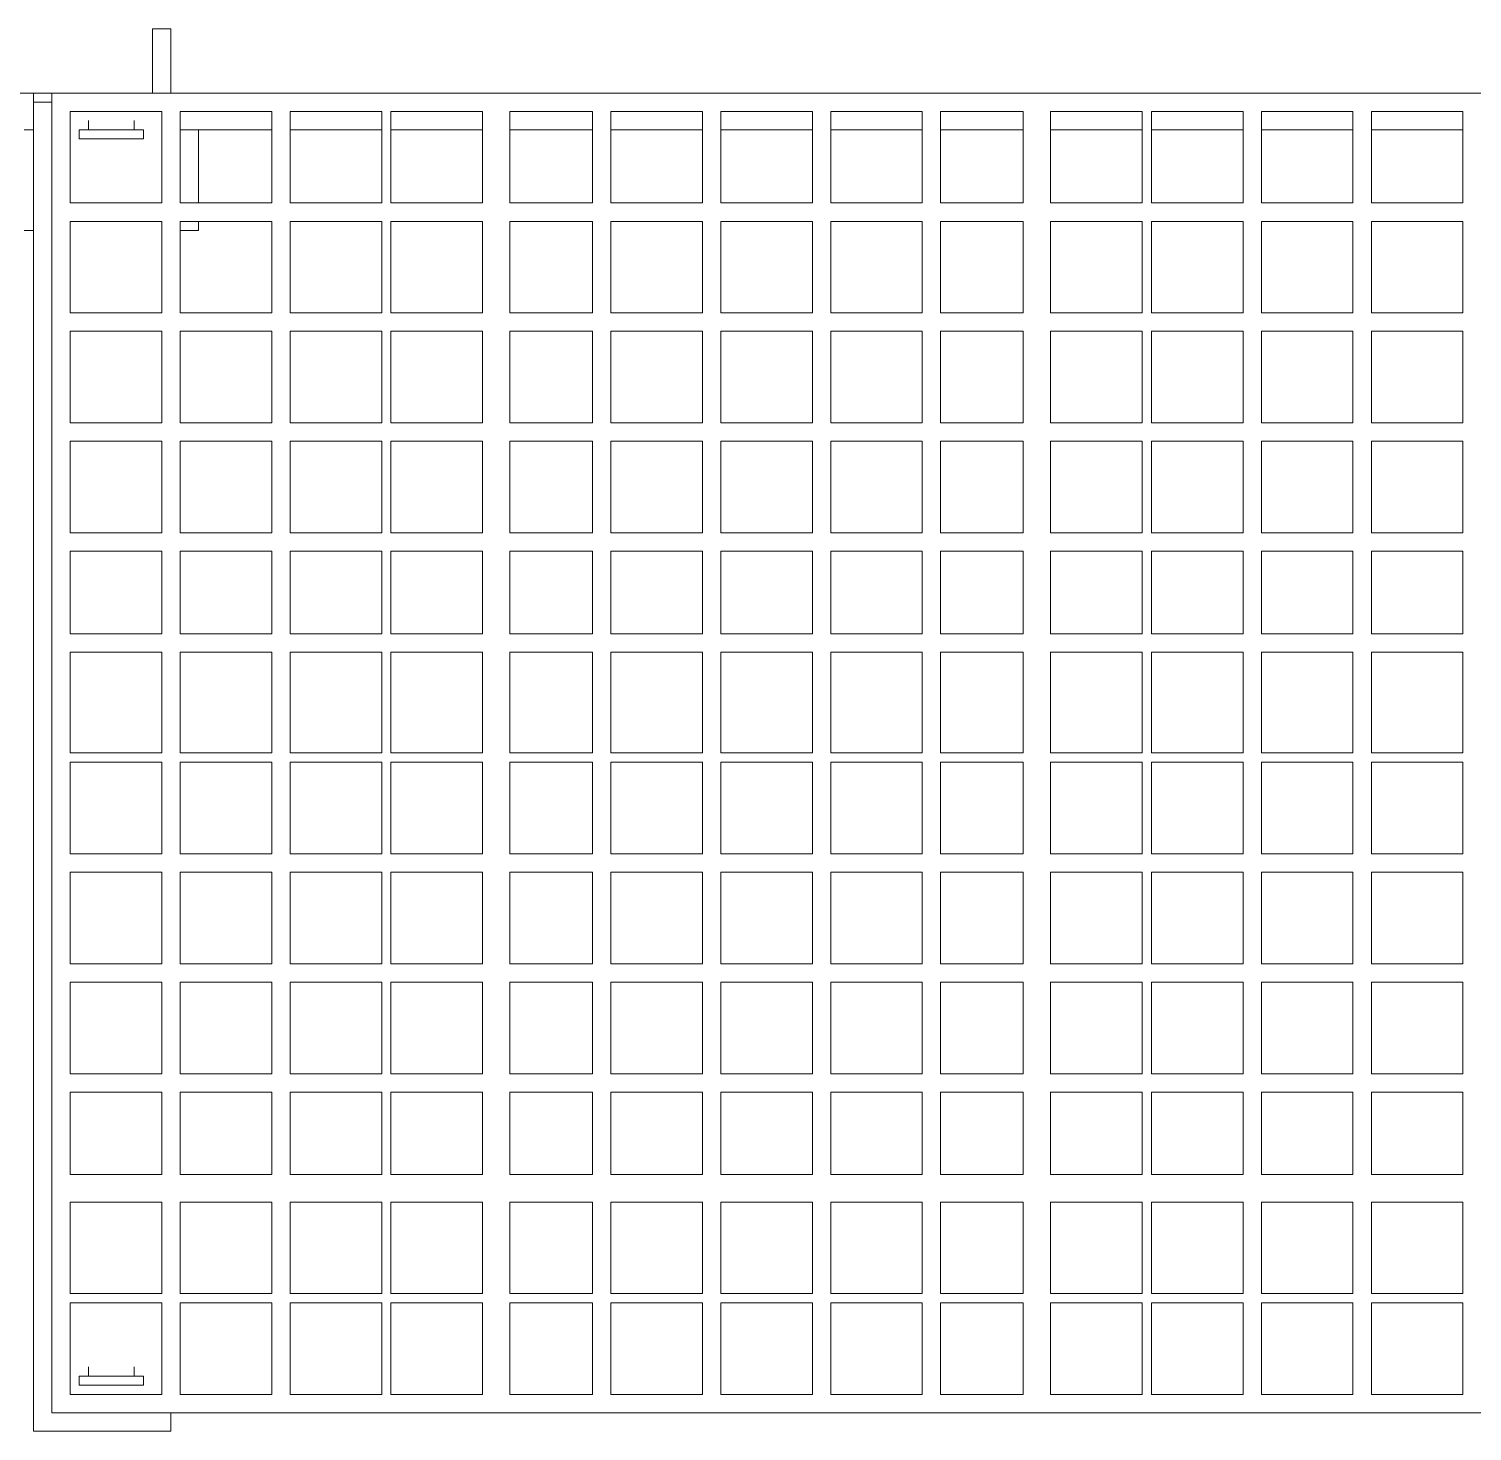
# Model space of a CAD drawing. Header units: metres. Extents: x -13316 to 152404, y -3899 to 30226.
# Drawn here: x 4255.9 to 4306.6, y 848.2 to 897.5 of the extents above; entities that cross this region are included whole.
import ezdxf

# ---------------------------------------------------------------- set-up
doc = ezdxf.new("R2010")
doc.units = ezdxf.units.M
doc.header["$LTSCALE"] = 100
doc.header["$MEASUREMENT"] = 0
doc.layers.get('0').update_dxf_attribs({"color": 9, "lineweight": 9})
doc.layers.add('32-ekipman', color=9, linetype='Continuous', lineweight=9)

# ---------------------------------------------------------------- blocks, each defined once
blk = doc.blocks.new('h')
for points in [[(181887.244, -16206.16), (181882.411, -16206.16)], [(181882.411, -16206.805), (181882.411, -16206.16)], [(181887.244, -16253.197), (181887.244, -16206.16)], [(181886.599, -16206.805), (181825.065, -16206.805)], [(181886.599, -16253.197), (181886.599, -16206.805)], [(181840.207, -16207.449), (181836.986, -16207.449)], [(181836.986, -16207.449), (181836.986, -16210.671)], [(181840.207, -16210.671), (181840.207, -16207.449)], [(181844.073, -16207.449), (181840.852, -16207.449)], [(181840.852, -16207.449), (181840.852, -16210.671)], [(181844.073, -16210.671), (181844.073, -16207.449)], [(181847.939, -16207.449), (181844.718, -16207.449)], [(181844.718, -16207.449), (181844.718, -16210.671)], [(181847.939, -16210.671), (181847.939, -16207.449)], [(181851.483, -16207.449), (181848.261, -16207.449)], [(181848.261, -16207.449), (181848.261, -16210.671)], [(181851.483, -16210.671), (181851.483, -16207.449)], [(181855.349, -16207.449), (181852.45, -16207.449)], [(181852.45, -16207.449), (181852.45, -16210.671)], [(181855.349, -16210.671), (181855.349, -16207.449)], [(181859.215, -16207.449), (181855.993, -16207.449)], [(181855.993, -16207.449), (181855.993, -16210.671)], [(181859.215, -16210.671), (181859.215, -16207.449)], [(181863.081, -16207.449), (181859.859, -16207.449)], [(181859.859, -16207.449), (181859.859, -16210.671)], [(181863.081, -16210.671), (181863.081, -16207.449)], [(181866.947, -16207.449), (181863.725, -16207.449)], [(181863.725, -16207.449), (181863.725, -16210.671)], [(181866.947, -16210.671), (181866.947, -16207.449)], [(181870.491, -16207.449), (181867.591, -16207.449)], [(181867.591, -16207.449), (181867.591, -16210.671)], [(181870.491, -16210.671), (181870.491, -16207.449)], [(181874.679, -16207.449), (181871.457, -16207.449)], [(181871.457, -16207.449), (181871.457, -16210.671)], [(181874.679, -16210.671), (181874.679, -16207.449)], [(181878.223, -16207.449), (181875.001, -16207.449)], [(181875.001, -16207.449), (181875.001, -16210.671)], [(181878.223, -16210.671), (181878.223, -16207.449)], [(181882.089, -16207.449), (181878.867, -16207.449)], [(181878.867, -16207.449), (181878.867, -16210.671)], [(181882.089, -16210.671), (181882.089, -16207.449)], [(181885.955, -16207.449), (181882.733, -16207.449)], [(181882.733, -16207.449), (181882.733, -16210.671)], [(181885.955, -16210.671), (181885.955, -16207.449)], [(181885.633, -16207.771), (181883.378, -16207.771)], [(181883.378, -16208.093), (181883.378, -16207.771)], [(181885.633, -16208.093), (181883.378, -16208.093)], [(181883.7, -16207.771), (181885.311, -16207.771)], [(181885.311, -16208.093), (181883.7, -16208.093)], [(181883.7, -16208.093), (181883.7, -16208.415)], [(181885.311, -16208.093), (181885.311, -16208.415)], [(181885.633, -16208.093), (181885.633, -16207.771)], [(181836.986, -16210.671), (181840.207, -16210.671)], [(181840.852, -16210.671), (181844.073, -16210.671)], [(181844.718, -16210.671), (181847.939, -16210.671)], [(181848.261, -16210.671), (181851.483, -16210.671)], [(181852.45, -16210.671), (181855.349, -16210.671)], [(181855.993, -16210.671), (181859.215, -16210.671)], [(181859.859, -16210.671), (181863.081, -16210.671)], [(181863.725, -16210.671), (181866.947, -16210.671)], [(181867.591, -16210.671), (181870.491, -16210.671)], [(181871.457, -16210.671), (181874.679, -16210.671)], [(181875.001, -16210.671), (181878.223, -16210.671)], [(181878.867, -16210.671), (181882.089, -16210.671)], [(181882.733, -16210.671), (181885.955, -16210.671)], [(181840.207, -16210.993), (181836.986, -16210.993)], [(181836.986, -16210.993), (181836.986, -16214.214)], [(181840.207, -16214.214), (181840.207, -16210.993)], [(181844.073, -16210.993), (181840.852, -16210.993)], [(181840.852, -16210.993), (181840.852, -16214.214)], [(181844.073, -16214.214), (181844.073, -16210.993)], [(181847.939, -16210.993), (181844.718, -16210.993)], [(181844.718, -16210.993), (181844.718, -16214.214)], [(181847.939, -16214.214), (181847.939, -16210.993)], [(181851.483, -16210.993), (181848.261, -16210.993)], [(181848.261, -16210.993), (181848.261, -16214.214)], [(181851.483, -16214.214), (181851.483, -16210.993)], [(181855.349, -16210.993), (181852.45, -16210.993)], [(181852.45, -16210.993), (181852.45, -16214.214)], [(181855.349, -16214.214), (181855.349, -16210.993)], [(181859.215, -16210.993), (181855.993, -16210.993)], [(181855.993, -16210.993), (181855.993, -16214.214)], [(181859.215, -16214.214), (181859.215, -16210.993)], [(181863.081, -16210.993), (181859.859, -16210.993)], [(181859.859, -16210.993), (181859.859, -16214.214)], [(181863.081, -16214.214), (181863.081, -16210.993)], [(181866.947, -16210.993), (181863.725, -16210.993)], [(181863.725, -16210.993), (181863.725, -16214.214)], [(181866.947, -16214.214), (181866.947, -16210.993)], [(181870.491, -16210.993), (181867.591, -16210.993)], [(181867.591, -16210.993), (181867.591, -16214.214)], [(181870.491, -16214.214), (181870.491, -16210.993)], [(181874.679, -16210.993), (181871.457, -16210.993)], [(181871.457, -16210.993), (181871.457, -16214.214)], [(181874.679, -16214.214), (181874.679, -16210.993)], [(181878.223, -16210.993), (181875.001, -16210.993)], [(181875.001, -16210.993), (181875.001, -16214.214)], [(181878.223, -16214.214), (181878.223, -16210.993)], [(181882.089, -16210.993), (181878.867, -16210.993)], [(181878.867, -16210.993), (181878.867, -16214.214)], [(181882.089, -16214.214), (181882.089, -16210.993)], [(181885.955, -16210.993), (181882.733, -16210.993)], [(181882.733, -16210.993), (181882.733, -16214.214)], [(181885.955, -16214.214), (181885.955, -16210.993)], [(181836.986, -16214.214), (181840.207, -16214.214)], [(181840.852, -16214.214), (181844.073, -16214.214)], [(181844.718, -16214.214), (181847.939, -16214.214)], [(181848.261, -16214.214), (181851.483, -16214.214)], [(181852.45, -16214.214), (181855.349, -16214.214)], [(181855.993, -16214.214), (181859.215, -16214.214)], [(181859.859, -16214.214), (181863.081, -16214.214)], [(181863.725, -16214.214), (181866.947, -16214.214)], [(181867.591, -16214.214), (181870.491, -16214.214)], [(181871.457, -16214.214), (181874.679, -16214.214)], [(181875.001, -16214.214), (181878.223, -16214.214)], [(181878.867, -16214.214), (181882.089, -16214.214)], [(181882.733, -16214.214), (181885.955, -16214.214)], [(181840.207, -16215.181), (181836.986, -16215.181)], [(181836.986, -16215.181), (181836.986, -16218.08)], [(181840.207, -16218.08), (181840.207, -16215.181)], [(181844.073, -16215.181), (181840.852, -16215.181)], [(181840.852, -16215.181), (181840.852, -16218.08)], [(181844.073, -16218.08), (181844.073, -16215.181)], [(181847.939, -16215.181), (181844.718, -16215.181)], [(181844.718, -16215.181), (181844.718, -16218.08)], [(181847.939, -16218.08), (181847.939, -16215.181)], [(181851.483, -16215.181), (181848.261, -16215.181)], [(181848.261, -16215.181), (181848.261, -16218.08)], [(181851.483, -16218.08), (181851.483, -16215.181)], [(181855.349, -16215.181), (181852.45, -16215.181)], [(181852.45, -16215.181), (181852.45, -16218.08)], [(181855.349, -16218.08), (181855.349, -16215.181)], [(181859.215, -16215.181), (181855.993, -16215.181)], [(181855.993, -16215.181), (181855.993, -16218.08)], [(181859.215, -16218.08), (181859.215, -16215.181)], [(181863.081, -16215.181), (181859.859, -16215.181)], [(181859.859, -16215.181), (181859.859, -16218.08)], [(181863.081, -16218.08), (181863.081, -16215.181)], [(181866.947, -16215.181), (181863.725, -16215.181)], [(181863.725, -16215.181), (181863.725, -16218.08)], [(181866.947, -16218.08), (181866.947, -16215.181)], [(181870.491, -16215.181), (181867.591, -16215.181)], [(181867.591, -16215.181), (181867.591, -16218.08)], [(181870.491, -16218.08), (181870.491, -16215.181)], [(181874.679, -16215.181), (181871.457, -16215.181)], [(181871.457, -16215.181), (181871.457, -16218.08)], [(181874.679, -16218.08), (181874.679, -16215.181)], [(181878.223, -16215.181), (181875.001, -16215.181)], [(181875.001, -16215.181), (181875.001, -16218.08)], [(181878.223, -16218.08), (181878.223, -16215.181)], [(181882.089, -16215.181), (181878.867, -16215.181)], [(181878.867, -16215.181), (181878.867, -16218.08)], [(181882.089, -16218.08), (181882.089, -16215.181)], [(181885.955, -16215.181), (181882.733, -16215.181)], [(181882.733, -16215.181), (181882.733, -16218.08)], [(181885.955, -16218.08), (181885.955, -16215.181)], [(181836.986, -16218.08), (181840.207, -16218.08)], [(181840.852, -16218.08), (181844.073, -16218.08)], [(181844.718, -16218.08), (181847.939, -16218.08)], [(181848.261, -16218.08), (181851.483, -16218.08)], [(181852.45, -16218.08), (181855.349, -16218.08)], [(181855.993, -16218.08), (181859.215, -16218.08)], [(181859.859, -16218.08), (181863.081, -16218.08)], [(181863.725, -16218.08), (181866.947, -16218.08)], [(181867.591, -16218.08), (181870.491, -16218.08)], [(181871.457, -16218.08), (181874.679, -16218.08)], [(181875.001, -16218.08), (181878.223, -16218.08)], [(181878.867, -16218.08), (181882.089, -16218.08)], [(181882.733, -16218.08), (181885.955, -16218.08)], [(181840.207, -16218.725), (181836.986, -16218.725)], [(181836.986, -16218.725), (181836.986, -16221.946)], [(181840.207, -16221.946), (181840.207, -16218.725)], [(181844.073, -16218.725), (181840.852, -16218.725)], [(181840.852, -16218.725), (181840.852, -16221.946)], [(181844.073, -16221.946), (181844.073, -16218.725)], [(181847.939, -16218.725), (181844.718, -16218.725)], [(181844.718, -16218.725), (181844.718, -16221.946)], [(181847.939, -16221.946), (181847.939, -16218.725)], [(181851.483, -16218.725), (181848.261, -16218.725)], [(181848.261, -16218.725), (181848.261, -16221.946)], [(181851.483, -16221.946), (181851.483, -16218.725)], [(181855.349, -16218.725), (181852.45, -16218.725)], [(181852.45, -16218.725), (181852.45, -16221.946)], [(181855.349, -16221.946), (181855.349, -16218.725)], [(181859.215, -16218.725), (181855.993, -16218.725)], [(181855.993, -16218.725), (181855.993, -16221.946)], [(181859.215, -16221.946), (181859.215, -16218.725)], [(181863.081, -16218.725), (181859.859, -16218.725)], [(181859.859, -16218.725), (181859.859, -16221.946)], [(181863.081, -16221.946), (181863.081, -16218.725)], [(181866.947, -16218.725), (181863.725, -16218.725)], [(181863.725, -16218.725), (181863.725, -16221.946)], [(181866.947, -16221.946), (181866.947, -16218.725)], [(181870.491, -16218.725), (181867.591, -16218.725)], [(181867.591, -16218.725), (181867.591, -16221.946)], [(181870.491, -16221.946), (181870.491, -16218.725)], [(181874.679, -16218.725), (181871.457, -16218.725)], [(181871.457, -16218.725), (181871.457, -16221.946)], [(181874.679, -16221.946), (181874.679, -16218.725)], [(181878.223, -16218.725), (181875.001, -16218.725)], [(181875.001, -16218.725), (181875.001, -16221.946)], [(181878.223, -16221.946), (181878.223, -16218.725)], [(181882.089, -16218.725), (181878.867, -16218.725)], [(181878.867, -16218.725), (181878.867, -16221.946)], [(181882.089, -16221.946), (181882.089, -16218.725)], [(181885.955, -16218.725), (181882.733, -16218.725)], [(181882.733, -16218.725), (181882.733, -16221.946)], [(181885.955, -16221.946), (181885.955, -16218.725)], [(181836.986, -16221.946), (181840.207, -16221.946)], [(181840.852, -16221.946), (181844.073, -16221.946)], [(181844.718, -16221.946), (181847.939, -16221.946)], [(181848.261, -16221.946), (181851.483, -16221.946)], [(181852.45, -16221.946), (181855.349, -16221.946)], [(181855.993, -16221.946), (181859.215, -16221.946)], [(181859.859, -16221.946), (181863.081, -16221.946)], [(181863.725, -16221.946), (181866.947, -16221.946)], [(181867.591, -16221.946), (181870.491, -16221.946)], [(181871.457, -16221.946), (181874.679, -16221.946)], [(181875.001, -16221.946), (181878.223, -16221.946)], [(181878.867, -16221.946), (181882.089, -16221.946)], [(181882.733, -16221.946), (181885.955, -16221.946)], [(181840.207, -16222.591), (181836.986, -16222.591)], [(181836.986, -16222.591), (181836.986, -16225.812)], [(181840.207, -16225.812), (181840.207, -16222.591)], [(181844.073, -16222.591), (181840.852, -16222.591)], [(181840.852, -16222.591), (181840.852, -16225.812)], [(181844.073, -16225.812), (181844.073, -16222.591)], [(181847.939, -16222.591), (181844.718, -16222.591)], [(181844.718, -16222.591), (181844.718, -16225.812)], [(181847.939, -16225.812), (181847.939, -16222.591)], [(181851.483, -16222.591), (181848.261, -16222.591)], [(181848.261, -16222.591), (181848.261, -16225.812)], [(181851.483, -16225.812), (181851.483, -16222.591)], [(181855.349, -16222.591), (181852.45, -16222.591)], [(181852.45, -16222.591), (181852.45, -16225.812)], [(181855.349, -16225.812), (181855.349, -16222.591)], [(181859.215, -16222.591), (181855.993, -16222.591)], [(181855.993, -16222.591), (181855.993, -16225.812)], [(181859.215, -16225.812), (181859.215, -16222.591)], [(181863.081, -16222.591), (181859.859, -16222.591)], [(181859.859, -16222.591), (181859.859, -16225.812)], [(181863.081, -16225.812), (181863.081, -16222.591)], [(181866.947, -16222.591), (181863.725, -16222.591)], [(181863.725, -16222.591), (181863.725, -16225.812)], [(181866.947, -16225.812), (181866.947, -16222.591)], [(181870.491, -16222.591), (181867.591, -16222.591)], [(181867.591, -16222.591), (181867.591, -16225.812)], [(181870.491, -16225.812), (181870.491, -16222.591)], [(181874.679, -16222.591), (181871.457, -16222.591)], [(181871.457, -16222.591), (181871.457, -16225.812)], [(181874.679, -16225.812), (181874.679, -16222.591)], [(181878.223, -16222.591), (181875.001, -16222.591)], [(181875.001, -16222.591), (181875.001, -16225.812)], [(181878.223, -16225.812), (181878.223, -16222.591)], [(181882.089, -16222.591), (181878.867, -16222.591)], [(181878.867, -16222.591), (181878.867, -16225.812)], [(181882.089, -16225.812), (181882.089, -16222.591)], [(181885.955, -16222.591), (181882.733, -16222.591)], [(181882.733, -16222.591), (181882.733, -16225.812)], [(181885.955, -16225.812), (181885.955, -16222.591)], [(181836.986, -16225.812), (181840.207, -16225.812)], [(181840.852, -16225.812), (181844.073, -16225.812)], [(181844.718, -16225.812), (181847.939, -16225.812)], [(181848.261, -16225.812), (181851.483, -16225.812)], [(181852.45, -16225.812), (181855.349, -16225.812)], [(181855.993, -16225.812), (181859.215, -16225.812)], [(181859.859, -16225.812), (181863.081, -16225.812)], [(181863.725, -16225.812), (181866.947, -16225.812)], [(181867.591, -16225.812), (181870.491, -16225.812)], [(181871.457, -16225.812), (181874.679, -16225.812)], [(181875.001, -16225.812), (181878.223, -16225.812)], [(181878.867, -16225.812), (181882.089, -16225.812)], [(181882.733, -16225.812), (181885.955, -16225.812)], [(181840.207, -16226.457), (181836.986, -16226.457)], [(181836.986, -16226.457), (181836.986, -16229.678)], [(181840.207, -16229.678), (181840.207, -16226.457)], [(181844.073, -16226.457), (181840.852, -16226.457)], [(181840.852, -16226.457), (181840.852, -16229.678)], [(181844.073, -16229.678), (181844.073, -16226.457)], [(181847.939, -16226.457), (181844.718, -16226.457)], [(181844.718, -16226.457), (181844.718, -16229.678)], [(181847.939, -16229.678), (181847.939, -16226.457)], [(181851.483, -16226.457), (181848.261, -16226.457)], [(181848.261, -16226.457), (181848.261, -16229.678)], [(181851.483, -16229.678), (181851.483, -16226.457)], [(181855.349, -16226.457), (181852.45, -16226.457)], [(181852.45, -16226.457), (181852.45, -16229.678)], [(181855.349, -16229.678), (181855.349, -16226.457)], [(181859.215, -16226.457), (181855.993, -16226.457)], [(181855.993, -16226.457), (181855.993, -16229.678)], [(181859.215, -16229.678), (181859.215, -16226.457)], [(181863.081, -16226.457), (181859.859, -16226.457)], [(181859.859, -16226.457), (181859.859, -16229.678)], [(181863.081, -16229.678), (181863.081, -16226.457)], [(181866.947, -16226.457), (181863.725, -16226.457)], [(181863.725, -16226.457), (181863.725, -16229.678)], [(181866.947, -16229.678), (181866.947, -16226.457)], [(181870.491, -16226.457), (181867.591, -16226.457)], [(181867.591, -16226.457), (181867.591, -16229.678)], [(181870.491, -16229.678), (181870.491, -16226.457)], [(181874.679, -16226.457), (181871.457, -16226.457)], [(181871.457, -16226.457), (181871.457, -16229.678)], [(181874.679, -16229.678), (181874.679, -16226.457)], [(181878.223, -16226.457), (181875.001, -16226.457)], [(181875.001, -16226.457), (181875.001, -16229.678)], [(181878.223, -16229.678), (181878.223, -16226.457)], [(181882.089, -16226.457), (181878.867, -16226.457)], [(181878.867, -16226.457), (181878.867, -16229.678)], [(181882.089, -16229.678), (181882.089, -16226.457)], [(181885.955, -16226.457), (181882.733, -16226.457)], [(181882.733, -16226.457), (181882.733, -16229.678)], [(181885.955, -16229.678), (181885.955, -16226.457)], [(181836.986, -16229.678), (181840.207, -16229.678)], [(181840.207, -16230.001), (181836.986, -16230.001)], [(181836.986, -16230.001), (181836.986, -16233.544)], [(181840.207, -16233.544), (181840.207, -16230.001)], [(181840.852, -16229.678), (181844.073, -16229.678)], [(181844.073, -16230.001), (181840.852, -16230.001)], [(181840.852, -16230.001), (181840.852, -16233.544)], [(181844.073, -16233.544), (181844.073, -16230.001)], [(181844.718, -16229.678), (181847.939, -16229.678)], [(181847.939, -16230.001), (181844.718, -16230.001)], [(181844.718, -16230.001), (181844.718, -16233.544)], [(181847.939, -16233.544), (181847.939, -16230.001)], [(181848.261, -16229.678), (181851.483, -16229.678)], [(181851.483, -16230.001), (181848.261, -16230.001)], [(181848.261, -16230.001), (181848.261, -16233.544)], [(181851.483, -16233.544), (181851.483, -16230.001)], [(181852.45, -16229.678), (181855.349, -16229.678)], [(181855.349, -16230.001), (181852.45, -16230.001)], [(181852.45, -16230.001), (181852.45, -16233.544)], [(181855.349, -16233.544), (181855.349, -16230.001)], [(181855.993, -16229.678), (181859.215, -16229.678)], [(181859.215, -16230.001), (181855.993, -16230.001)], [(181855.993, -16230.001), (181855.993, -16233.544)], [(181859.215, -16233.544), (181859.215, -16230.001)], [(181859.859, -16229.678), (181863.081, -16229.678)], [(181863.081, -16230.001), (181859.859, -16230.001)], [(181859.859, -16230.001), (181859.859, -16233.544)], [(181863.081, -16233.544), (181863.081, -16230.001)], [(181863.725, -16229.678), (181866.947, -16229.678)], [(181866.947, -16230.001), (181863.725, -16230.001)], [(181863.725, -16230.001), (181863.725, -16233.544)], [(181866.947, -16233.544), (181866.947, -16230.001)], [(181867.591, -16229.678), (181870.491, -16229.678)], [(181870.491, -16230.001), (181867.591, -16230.001)], [(181867.591, -16230.001), (181867.591, -16233.544)], [(181870.491, -16233.544), (181870.491, -16230.001)], [(181871.457, -16229.678), (181874.679, -16229.678)], [(181874.679, -16230.001), (181871.457, -16230.001)], [(181871.457, -16230.001), (181871.457, -16233.544)], [(181874.679, -16233.544), (181874.679, -16230.001)], [(181875.001, -16229.678), (181878.223, -16229.678)], [(181878.223, -16230.001), (181875.001, -16230.001)], [(181875.001, -16230.001), (181875.001, -16233.544)], [(181878.223, -16233.544), (181878.223, -16230.001)], [(181878.867, -16229.678), (181882.089, -16229.678)], [(181882.089, -16230.001), (181878.867, -16230.001)], [(181878.867, -16230.001), (181878.867, -16233.544)], [(181882.089, -16233.544), (181882.089, -16230.001)], [(181882.733, -16229.678), (181885.955, -16229.678)], [(181885.955, -16230.001), (181882.733, -16230.001)], [(181882.733, -16230.001), (181882.733, -16233.544)], [(181885.955, -16233.544), (181885.955, -16230.001)], [(181836.986, -16233.544), (181840.207, -16233.544)], [(181840.852, -16233.544), (181844.073, -16233.544)], [(181844.718, -16233.544), (181847.939, -16233.544)], [(181848.261, -16233.544), (181851.483, -16233.544)], [(181852.45, -16233.544), (181855.349, -16233.544)], [(181855.993, -16233.544), (181859.215, -16233.544)], [(181859.859, -16233.544), (181863.081, -16233.544)], [(181863.725, -16233.544), (181866.947, -16233.544)], [(181867.591, -16233.544), (181870.491, -16233.544)], [(181871.457, -16233.544), (181874.679, -16233.544)], [(181875.001, -16233.544), (181878.223, -16233.544)], [(181878.867, -16233.544), (181882.089, -16233.544)], [(181882.733, -16233.544), (181885.955, -16233.544)], [(181840.207, -16234.189), (181836.986, -16234.189)], [(181836.986, -16234.189), (181836.986, -16237.088)], [(181840.207, -16237.088), (181840.207, -16234.189)], [(181844.073, -16234.189), (181840.852, -16234.189)], [(181840.852, -16234.189), (181840.852, -16237.088)], [(181844.073, -16237.088), (181844.073, -16234.189)], [(181847.939, -16234.189), (181844.718, -16234.189)], [(181844.718, -16234.189), (181844.718, -16237.088)], [(181847.939, -16237.088), (181847.939, -16234.189)], [(181851.483, -16234.189), (181848.261, -16234.189)], [(181848.261, -16234.189), (181848.261, -16237.088)], [(181851.483, -16237.088), (181851.483, -16234.189)], [(181855.349, -16234.189), (181852.45, -16234.189)], [(181852.45, -16234.189), (181852.45, -16237.088)], [(181855.349, -16237.088), (181855.349, -16234.189)], [(181859.215, -16234.189), (181855.993, -16234.189)], [(181855.993, -16234.189), (181855.993, -16237.088)], [(181859.215, -16237.088), (181859.215, -16234.189)], [(181863.081, -16234.189), (181859.859, -16234.189)], [(181859.859, -16234.189), (181859.859, -16237.088)], [(181863.081, -16237.088), (181863.081, -16234.189)], [(181866.947, -16234.189), (181863.725, -16234.189)], [(181863.725, -16234.189), (181863.725, -16237.088)], [(181866.947, -16237.088), (181866.947, -16234.189)], [(181870.491, -16234.189), (181867.591, -16234.189)], [(181867.591, -16234.189), (181867.591, -16237.088)], [(181870.491, -16237.088), (181870.491, -16234.189)], [(181874.679, -16234.189), (181871.457, -16234.189)], [(181871.457, -16234.189), (181871.457, -16237.088)], [(181874.679, -16237.088), (181874.679, -16234.189)], [(181878.223, -16234.189), (181875.001, -16234.189)], [(181875.001, -16234.189), (181875.001, -16237.088)], [(181878.223, -16237.088), (181878.223, -16234.189)], [(181882.089, -16234.189), (181878.867, -16234.189)], [(181878.867, -16234.189), (181878.867, -16237.088)], [(181882.089, -16237.088), (181882.089, -16234.189)], [(181885.955, -16234.189), (181882.733, -16234.189)], [(181882.733, -16234.189), (181882.733, -16237.088)], [(181885.955, -16237.088), (181885.955, -16234.189)], [(181836.986, -16237.088), (181840.207, -16237.088)], [(181840.852, -16237.088), (181844.073, -16237.088)], [(181844.718, -16237.088), (181847.939, -16237.088)], [(181848.261, -16237.088), (181851.483, -16237.088)], [(181852.45, -16237.088), (181855.349, -16237.088)], [(181855.993, -16237.088), (181859.215, -16237.088)], [(181859.859, -16237.088), (181863.081, -16237.088)], [(181863.725, -16237.088), (181866.947, -16237.088)], [(181867.591, -16237.088), (181870.491, -16237.088)], [(181871.457, -16237.088), (181874.679, -16237.088)], [(181875.001, -16237.088), (181878.223, -16237.088)], [(181878.867, -16237.088), (181882.089, -16237.088)], [(181882.733, -16237.088), (181885.955, -16237.088)], [(181840.207, -16237.733), (181836.986, -16237.733)], [(181836.986, -16237.733), (181836.986, -16240.954)], [(181840.207, -16240.954), (181840.207, -16237.733)], [(181844.073, -16237.733), (181840.852, -16237.733)], [(181840.852, -16237.733), (181840.852, -16240.954)], [(181844.073, -16240.954), (181844.073, -16237.733)], [(181847.939, -16237.733), (181844.718, -16237.733)], [(181844.718, -16237.733), (181844.718, -16240.954)], [(181847.939, -16240.954), (181847.939, -16237.733)], [(181851.483, -16237.733), (181848.261, -16237.733)], [(181848.261, -16237.733), (181848.261, -16240.954)], [(181851.483, -16240.954), (181851.483, -16237.733)], [(181855.349, -16237.733), (181852.45, -16237.733)], [(181852.45, -16237.733), (181852.45, -16240.954)], [(181855.349, -16240.954), (181855.349, -16237.733)], [(181859.215, -16237.733), (181855.993, -16237.733)], [(181855.993, -16237.733), (181855.993, -16240.954)], [(181859.215, -16240.954), (181859.215, -16237.733)], [(181863.081, -16237.733), (181859.859, -16237.733)], [(181859.859, -16237.733), (181859.859, -16240.954)], [(181863.081, -16240.954), (181863.081, -16237.733)], [(181866.947, -16237.733), (181863.725, -16237.733)], [(181863.725, -16237.733), (181863.725, -16240.954)], [(181866.947, -16240.954), (181866.947, -16237.733)], [(181870.491, -16237.733), (181867.591, -16237.733)], [(181867.591, -16237.733), (181867.591, -16240.954)], [(181870.491, -16240.954), (181870.491, -16237.733)], [(181874.679, -16237.733), (181871.457, -16237.733)], [(181871.457, -16237.733), (181871.457, -16240.954)], [(181874.679, -16240.954), (181874.679, -16237.733)], [(181878.223, -16237.733), (181875.001, -16237.733)], [(181875.001, -16237.733), (181875.001, -16240.954)], [(181878.223, -16240.954), (181878.223, -16237.733)], [(181882.089, -16237.733), (181878.867, -16237.733)], [(181878.867, -16237.733), (181878.867, -16240.954)], [(181882.089, -16240.954), (181882.089, -16237.733)], [(181885.955, -16237.733), (181882.733, -16237.733)], [(181882.733, -16237.733), (181882.733, -16240.954)], [(181885.955, -16240.954), (181885.955, -16237.733)], [(181836.986, -16240.954), (181840.207, -16240.954)], [(181840.852, -16240.954), (181844.073, -16240.954)], [(181844.718, -16240.954), (181847.939, -16240.954)], [(181848.261, -16240.954), (181851.483, -16240.954)], [(181852.45, -16240.954), (181855.349, -16240.954)], [(181855.993, -16240.954), (181859.215, -16240.954)], [(181859.859, -16240.954), (181863.081, -16240.954)], [(181863.725, -16240.954), (181866.947, -16240.954)], [(181867.591, -16240.954), (181870.491, -16240.954)], [(181871.457, -16240.954), (181874.679, -16240.954)], [(181875.001, -16240.954), (181878.223, -16240.954)], [(181878.867, -16240.954), (181882.089, -16240.954)], [(181882.733, -16240.954), (181885.955, -16240.954)], [(181840.207, -16241.599), (181836.986, -16241.599)], [(181836.986, -16241.599), (181836.986, -16244.82)], [(181840.207, -16244.82), (181840.207, -16241.599)], [(181844.073, -16241.599), (181840.852, -16241.599)], [(181840.852, -16241.599), (181840.852, -16244.82)], [(181844.073, -16244.82), (181844.073, -16241.599)], [(181847.939, -16241.599), (181844.718, -16241.599)], [(181844.718, -16241.599), (181844.718, -16244.82)], [(181847.939, -16244.82), (181847.939, -16241.599)], [(181851.483, -16241.599), (181848.261, -16241.599)], [(181848.261, -16241.599), (181848.261, -16244.82)], [(181851.483, -16244.82), (181851.483, -16241.599)], [(181855.349, -16241.599), (181852.45, -16241.599)], [(181852.45, -16241.599), (181852.45, -16244.82)], [(181855.349, -16244.82), (181855.349, -16241.599)], [(181859.215, -16241.599), (181855.993, -16241.599)], [(181855.993, -16241.599), (181855.993, -16244.82)], [(181859.215, -16244.82), (181859.215, -16241.599)], [(181863.081, -16241.599), (181859.859, -16241.599)], [(181859.859, -16241.599), (181859.859, -16244.82)], [(181863.081, -16244.82), (181863.081, -16241.599)], [(181866.947, -16241.599), (181863.725, -16241.599)], [(181863.725, -16241.599), (181863.725, -16244.82)], [(181866.947, -16244.82), (181866.947, -16241.599)], [(181870.491, -16241.599), (181867.591, -16241.599)], [(181867.591, -16241.599), (181867.591, -16244.82)], [(181870.491, -16244.82), (181870.491, -16241.599)], [(181874.679, -16241.599), (181871.457, -16241.599)], [(181871.457, -16241.599), (181871.457, -16244.82)], [(181874.679, -16244.82), (181874.679, -16241.599)], [(181878.223, -16241.599), (181875.001, -16241.599)], [(181875.001, -16241.599), (181875.001, -16244.82)], [(181878.223, -16244.82), (181878.223, -16241.599)], [(181882.089, -16241.599), (181878.867, -16241.599)], [(181878.867, -16241.599), (181878.867, -16244.82)], [(181882.089, -16244.82), (181882.089, -16241.599)], [(181885.955, -16241.599), (181882.733, -16241.599)], [(181882.733, -16241.599), (181882.733, -16244.82)], [(181885.955, -16244.82), (181885.955, -16241.599)], [(181836.986, -16244.82), (181840.207, -16244.82)], [(181840.852, -16244.82), (181844.073, -16244.82)], [(181844.718, -16244.82), (181847.939, -16244.82)], [(181848.261, -16244.82), (181851.483, -16244.82)], [(181852.45, -16244.82), (181855.349, -16244.82)], [(181855.993, -16244.82), (181859.215, -16244.82)], [(181859.859, -16244.82), (181863.081, -16244.82)], [(181863.725, -16244.82), (181866.947, -16244.82)], [(181867.591, -16244.82), (181870.491, -16244.82)], [(181871.457, -16244.82), (181874.679, -16244.82)], [(181875.001, -16244.82), (181878.223, -16244.82)], [(181878.867, -16244.82), (181882.089, -16244.82)], [(181882.733, -16244.82), (181885.955, -16244.82)], [(181840.207, -16245.465), (181836.986, -16245.465)], [(181836.986, -16245.465), (181836.986, -16248.686)], [(181840.207, -16248.686), (181840.207, -16245.465)], [(181844.073, -16245.465), (181840.852, -16245.465)], [(181840.852, -16245.465), (181840.852, -16248.686)], [(181844.073, -16248.686), (181844.073, -16245.465)], [(181847.939, -16245.465), (181844.718, -16245.465)], [(181844.718, -16245.465), (181844.718, -16248.686)], [(181847.939, -16248.686), (181847.939, -16245.465)], [(181851.483, -16245.465), (181848.261, -16245.465)], [(181848.261, -16245.465), (181848.261, -16248.686)], [(181851.483, -16248.686), (181851.483, -16245.465)], [(181855.349, -16245.465), (181852.45, -16245.465)], [(181852.45, -16245.465), (181852.45, -16248.686)], [(181855.349, -16248.686), (181855.349, -16245.465)], [(181859.215, -16245.465), (181855.993, -16245.465)], [(181855.993, -16245.465), (181855.993, -16248.686)], [(181859.215, -16248.686), (181859.215, -16245.465)], [(181863.081, -16245.465), (181859.859, -16245.465)], [(181859.859, -16245.465), (181859.859, -16248.686)], [(181863.081, -16248.686), (181863.081, -16245.465)], [(181866.947, -16245.465), (181863.725, -16245.465)], [(181863.725, -16245.465), (181863.725, -16248.686)], [(181866.947, -16248.686), (181866.947, -16245.465)], [(181870.491, -16245.465), (181867.591, -16245.465)], [(181867.591, -16245.465), (181867.591, -16248.686)], [(181870.491, -16248.686), (181870.491, -16245.465)], [(181874.679, -16245.465), (181871.457, -16245.465)], [(181871.457, -16245.465), (181871.457, -16248.686)], [(181874.679, -16248.686), (181874.679, -16245.465)], [(181878.223, -16245.465), (181875.001, -16245.465)], [(181875.001, -16245.465), (181875.001, -16248.686)], [(181878.223, -16248.686), (181878.223, -16245.465)], [(181882.089, -16245.465), (181878.867, -16245.465)], [(181878.867, -16245.465), (181878.867, -16248.686)], [(181882.089, -16248.686), (181882.089, -16245.465)], [(181885.955, -16245.465), (181882.733, -16245.465)], [(181882.733, -16245.465), (181882.733, -16248.686)], [(181885.955, -16248.686), (181885.955, -16245.465)], [(181836.986, -16248.686), (181840.207, -16248.686)], [(181840.852, -16248.686), (181844.073, -16248.686)], [(181844.718, -16248.686), (181847.939, -16248.686)], [(181848.261, -16248.686), (181851.483, -16248.686)], [(181852.45, -16248.686), (181855.349, -16248.686)], [(181855.993, -16248.686), (181859.215, -16248.686)], [(181859.859, -16248.686), (181863.081, -16248.686)], [(181863.725, -16248.686), (181866.947, -16248.686)], [(181867.591, -16248.686), (181870.491, -16248.686)], [(181871.457, -16248.686), (181874.679, -16248.686)], [(181875.001, -16248.686), (181878.223, -16248.686)], [(181878.867, -16248.686), (181882.089, -16248.686)], [(181881.445, -16248.364), (181882.089, -16248.364)], [(181881.445, -16248.686), (181881.445, -16248.364)], [(181882.733, -16248.686), (181885.955, -16248.686)], [(181887.244, -16248.364), (181887.566, -16248.364)], [(181840.207, -16249.331), (181836.986, -16249.331)], [(181836.986, -16249.331), (181836.986, -16252.552)], [(181840.207, -16252.552), (181840.207, -16249.331)], [(181844.073, -16249.331), (181840.852, -16249.331)], [(181840.852, -16249.331), (181840.852, -16252.552)], [(181844.073, -16252.552), (181844.073, -16249.331)], [(181847.939, -16249.331), (181844.718, -16249.331)], [(181844.718, -16249.331), (181844.718, -16252.552)], [(181847.939, -16252.552), (181847.939, -16249.331)], [(181851.483, -16249.331), (181848.261, -16249.331)], [(181848.261, -16249.331), (181848.261, -16252.552)], [(181851.483, -16252.552), (181851.483, -16249.331)], [(181855.349, -16249.331), (181852.45, -16249.331)], [(181852.45, -16249.331), (181852.45, -16252.552)], [(181855.349, -16252.552), (181855.349, -16249.331)], [(181859.215, -16249.331), (181855.993, -16249.331)], [(181855.993, -16249.331), (181855.993, -16252.552)], [(181859.215, -16252.552), (181859.215, -16249.331)], [(181863.081, -16249.331), (181859.859, -16249.331)], [(181859.859, -16249.331), (181859.859, -16252.552)], [(181863.081, -16252.552), (181863.081, -16249.331)], [(181866.947, -16249.331), (181863.725, -16249.331)], [(181863.725, -16249.331), (181863.725, -16252.552)], [(181866.947, -16252.552), (181866.947, -16249.331)], [(181870.491, -16249.331), (181867.591, -16249.331)], [(181867.591, -16249.331), (181867.591, -16252.552)], [(181870.491, -16252.552), (181870.491, -16249.331)], [(181874.679, -16249.331), (181871.457, -16249.331)], [(181871.457, -16249.331), (181871.457, -16252.552)], [(181874.679, -16252.552), (181874.679, -16249.331)], [(181878.223, -16249.331), (181875.001, -16249.331)], [(181875.001, -16249.331), (181875.001, -16252.552)], [(181878.223, -16252.552), (181878.223, -16249.331)], [(181882.089, -16249.331), (181878.867, -16249.331)], [(181878.867, -16249.331), (181878.867, -16252.552)], [(181881.445, -16251.908), (181881.445, -16249.331)], [(181882.089, -16252.552), (181882.089, -16249.331)], [(181885.955, -16249.331), (181882.733, -16249.331)], [(181882.733, -16249.331), (181882.733, -16252.552)], [(181885.955, -16252.552), (181885.955, -16249.331)], [(181840.207, -16251.908), (181836.986, -16251.908)], [(181844.073, -16251.908), (181840.852, -16251.908)], [(181847.939, -16251.908), (181844.718, -16251.908)], [(181851.483, -16251.908), (181848.261, -16251.908)], [(181855.349, -16251.908), (181852.45, -16251.908)], [(181859.215, -16251.908), (181855.993, -16251.908)], [(181863.081, -16251.908), (181859.859, -16251.908)], [(181866.947, -16251.908), (181863.725, -16251.908)], [(181870.491, -16251.908), (181867.591, -16251.908)], [(181874.679, -16251.908), (181871.457, -16251.908)], [(181878.223, -16251.908), (181875.001, -16251.908)], [(181882.089, -16251.908), (181878.867, -16251.908)], [(181885.633, -16251.586), (181883.378, -16251.586)], [(181883.378, -16251.908), (181883.378, -16251.586)], [(181885.633, -16251.908), (181883.378, -16251.908)], [(181883.7, -16251.586), (181885.311, -16251.586)], [(181885.311, -16251.908), (181883.7, -16251.908)], [(181883.7, -16251.908), (181883.7, -16252.23)], [(181885.311, -16251.908), (181885.311, -16252.23)], [(181885.633, -16251.908), (181885.633, -16251.586)], [(181887.566, -16251.908), (181887.244, -16251.908)], [(181836.986, -16252.552), (181840.207, -16252.552)], [(181840.852, -16252.552), (181844.073, -16252.552)], [(181844.718, -16252.552), (181847.939, -16252.552)], [(181848.261, -16252.552), (181851.483, -16252.552)], [(181852.45, -16252.552), (181855.349, -16252.552)], [(181855.993, -16252.552), (181859.215, -16252.552)], [(181859.859, -16252.552), (181863.081, -16252.552)], [(181863.725, -16252.552), (181866.947, -16252.552)], [(181867.591, -16252.552), (181870.491, -16252.552)], [(181871.457, -16252.552), (181874.679, -16252.552)], [(181875.001, -16252.552), (181878.223, -16252.552)], [(181878.867, -16252.552), (181882.089, -16252.552)], [(181882.733, -16252.552), (181885.955, -16252.552)], [(181886.599, -16252.874), (181887.244, -16252.874)], [(181825.065, -16253.197), (181886.599, -16253.197)], [(181882.411, -16253.197), (181829.254, -16253.197)], [(181882.411, -16255.452), (181882.411, -16253.197)], [(181882.411, -16253.519), (181882.411, -16253.197), (181882.733, -16253.197)], [(181892.076, -16253.197), (181883.055, -16253.197)], [(181883.055, -16253.519), (181883.055, -16253.197), (181883.7, -16253.197)], [(181887.244, -16253.197), (181883.7, -16253.197)], [(181883.055, -16253.519), (181883.055, -16255.452)], [(181883.055, -16255.452), (181882.411, -16255.452)]]:
    blk.add_lwpolyline(points)
blk = doc.blocks.new('2.bod.Mimari')
at = {"layer": '32-ekipman', "ltscale": 2, "rotation": 180}
blk.add_blockref('h', (185823.255, -24307.965), dxfattribs=at)

msp = doc.modelspace()

# ---------------------------------------------------------------- block references
msp.add_blockref('2.bod.Mimari', (320, 8950))

doc.saveas('drawing.dxf')
